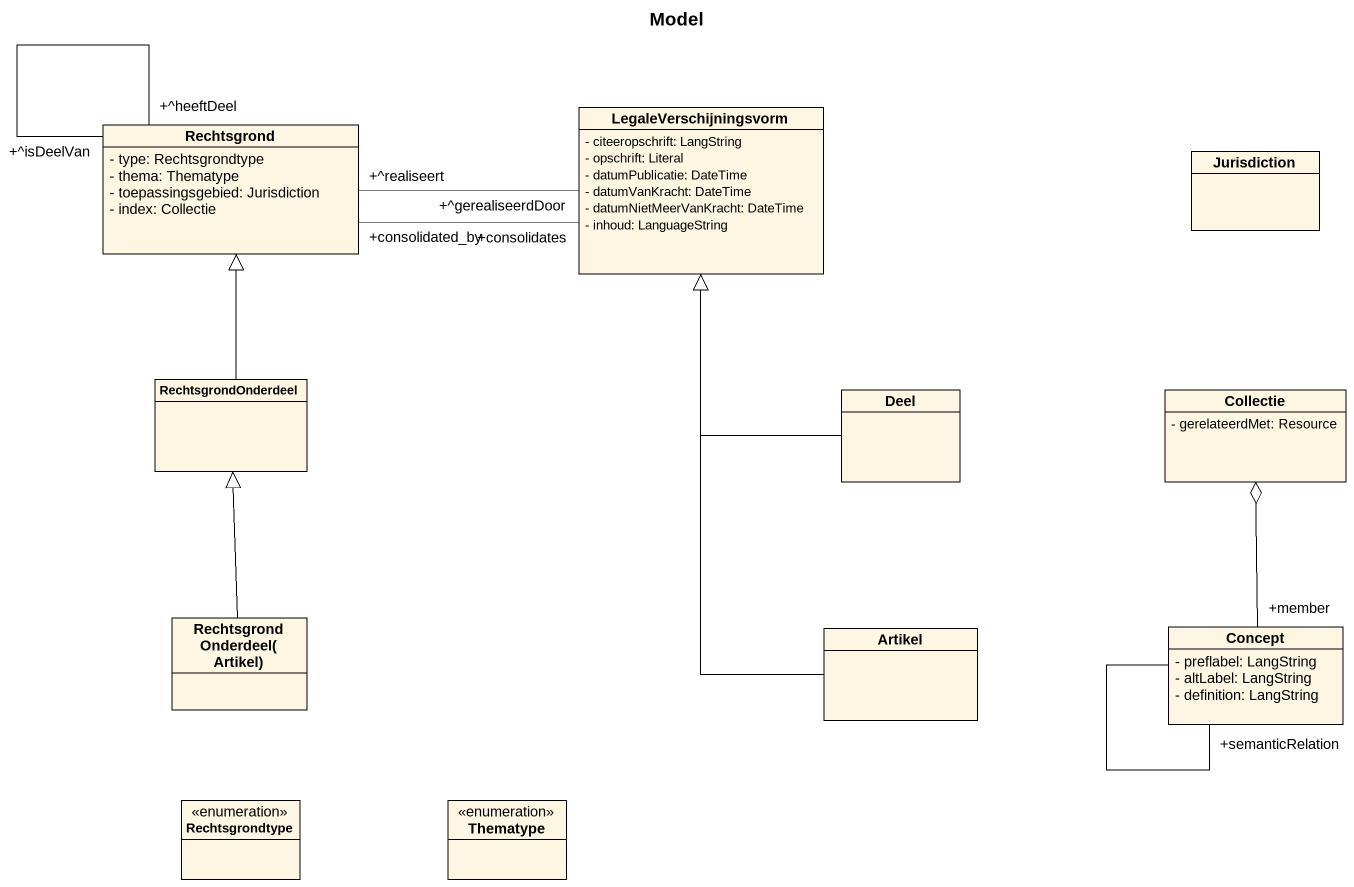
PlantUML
@startuml
title Model
hide circle
hide empty members
skinparam classAttributeIconSize 0
class LegaleVerschijningsvorm {
  - citeeropschrift: LangString
  - opschrift: Literal
  - datumPublicatie: DateTime
  - datumVanKracht: DateTime
  - datumNietMeerVanKracht: DateTime
  - inhoud: LanguageString
}
class Rechtsgrond {
  - type: Rechtsgrondtype
  - thema: Thematype
  - toepassingsgebied: Jurisdiction
  - index: Collectie
}
class Jurisdiction
class RechtsgrondOnderdeel
class Deel
class Collectie {
  - gerelateerdMet: Resource
}
class "RechtsgrondOnderdeel(Artikel)" as RechtsgrondOnderdeel_Artikel
class Artikel
class Concept {
  - preflabel: LangString
  - altLabel: LangString
  - definition: LangString
}
enum Rechtsgrondtype
enum Thematype
Rechtsgrond "+^realiseert" -right- "+^gerealiseerdDoor" LegaleVerschijningsvorm
Rechtsgrond "+consolidated_by" -right- "+consolidates" LegaleVerschijningsvorm
Rechtsgrond "+^heeftDeel" -- "+^isDeelVan" Rechtsgrond
RechtsgrondOnderdeel -up-|> Rechtsgrond
Deel -up-|> LegaleVerschijningsvorm
RechtsgrondOnderdeel_Artikel -up-|> RechtsgrondOnderdeel
Artikel -up-|> LegaleVerschijningsvorm
Concept "+member" -up-o Collectie
Concept -- "+semanticRelation" Concept
@enduml
